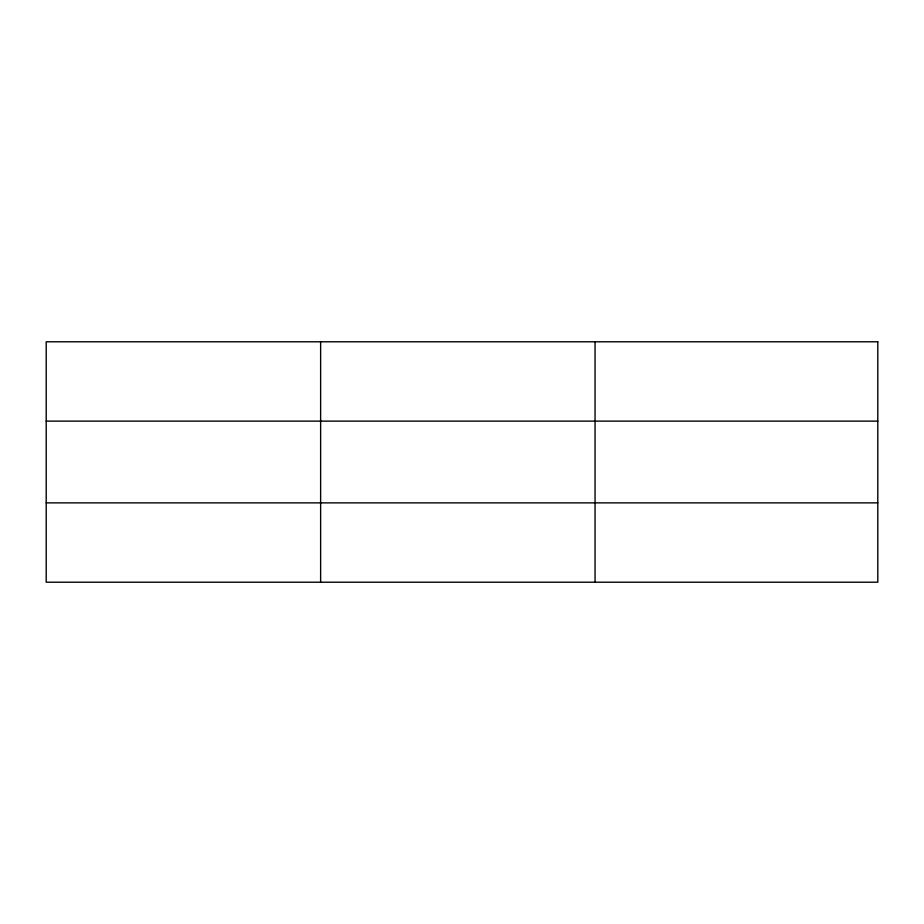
<?xml version="1.0" encoding="UTF-8"?>
<svg xmlns="http://www.w3.org/2000/svg" width="924" height="924" viewBox="0 0 924 924"><rect width="100%" height="100%" fill="white"/><g stroke="black" fill="none" stroke-linecap="round" stroke-linejoin="round"><path stroke-width="1.39" d="M320.628 582.212L320.628 341.788M595.056 582.212L595.056 341.788M46.2 421.125L877.8 421.125M46.2 502.875L877.8 502.875M877.8 341.788L877.8 582.212L46.2 582.212L46.2 341.788L877.8 341.788"/></g></svg>
